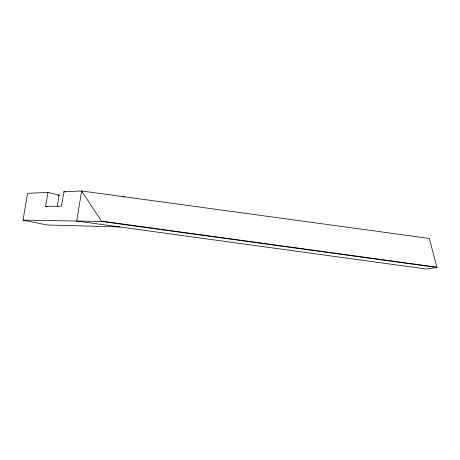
<?xml version="1.0" encoding="UTF-8"?>
<svg xmlns="http://www.w3.org/2000/svg" width="460" height="460" viewBox="0 0 460 460"><rect width="100%" height="100%" fill="white"/><g stroke="black" fill="none" stroke-linecap="round" stroke-linejoin="round"><path stroke-width="0.69" d="M47.972 192.424L27.617 193.309L23 220.11L101.718 221.484L81.615 190.963L76.716 221.047L426.253 269.037L436.966 267.484L429.347 238.441L81.615 190.963L63.923 191.734L61.519 206.201L45.609 206.408L47.972 192.424L59.11 195.12L57.27 206.16M57.69 195.172L59.11 195.12M122.946 196.845L124.378 196.805M119.698 226.947L47.133 224.98L23 220.11M101.769 221.162L437 267.162M101.718 221.484L436.966 267.484M45.609 206.408L47.012 206.724M63.923 191.734L65.297 192.073"/></g></svg>
